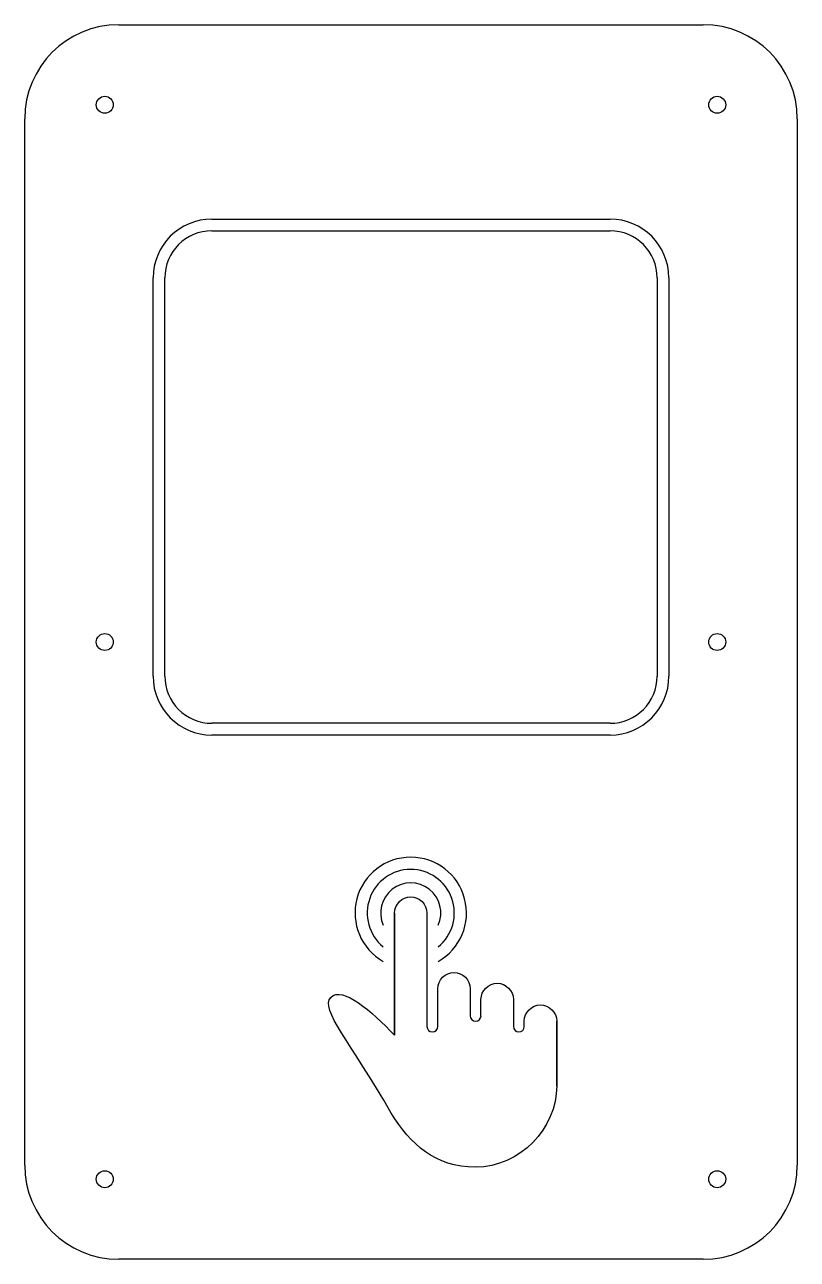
# Model space of a CAD drawing. Header units: inches. Extents: x 8 to 172, y 7 to 269.
import ezdxf

# ---------------------------------------------------------------- set-up
doc = ezdxf.new("R2010")
doc.units = ezdxf.units.IN
doc.header["$MEASUREMENT"] = 0

msp = doc.modelspace()

# ---------------------------------------------------------------- linework, layer by layer
for p, q in [((28.37, 268.93), (152.37, 268.93)), ((8.37, 26.93), (8.37, 248.93)), ((172.37, 248.93), (172.37, 26.93)), ((48.12, 227.68), (132.62, 227.68)), ((48.12, 225.18), (132.62, 225.18)), ((35.62, 130.68), (35.62, 215.18)), ((38.12, 130.68), (38.12, 215.18)), ((142.62, 215.18), (142.62, 130.68)), ((145.12, 215.18), (145.12, 130.68)), ((132.62, 120.68), (48.12, 120.68)), ((132.62, 118.18), (48.12, 118.18)), ((152.37, 6.93), (28.37, 6.93))]:
    msp.add_line(p, q)
at = {"linetype": 'ByBlock'}
for p, q in [((93.76, 80.42), (93.76, 56.33)), ((96.05, 56.33), (96.05, 64.36)), ((102.94, 64.36), (102.94, 58.62)), ((105.23, 58.62), (105.23, 62.07)), ((112.12, 62.07), (112.12, 56.33)), ((114.41, 56.33), (114.41, 57.48))]:
    msp.add_line(p, q, dxfattribs=at)
at = {"color": 7}
for points in [[(86.87, 54.49), (86.87, 80.42)], [(121.3, 57.48), (121.3, 52.43), (121.3, 52.43)], [(121.3, 52.43), (121.3, 43.7)]]:
    msp.add_lwpolyline(points, close=True, dxfattribs=at)
for centre in [(25.37, 251.93), (155.37, 251.93), (25.37, 137.93), (155.37, 137.93), (25.37, 23.93), (155.37, 23.93)]:
    msp.add_circle(centre, 1.8)
for centre, radius, start, end in [((28.37, 248.93), 20, 90, 180), ((152.37, 248.93), 20, 0, 90), ((48.12, 215.18), 12.5, 90, 180), ((132.62, 215.18), 12.5, 0, 90), ((48.12, 215.18), 10, 90, 180), ((132.62, 215.18), 10, 0, 90), ((48.12, 130.68), 12.5, 180, 270), ((48.12, 130.68), 10, 180, 270), ((132.62, 130.68), 10, 270, 0), ((132.62, 130.68), 12.5, 270, 0), ((28.37, 26.93), 20, 180, 270), ((152.37, 26.93), 20, 270, 0)]:
    msp.add_arc(centre, radius, start, end)
at = {"linetype": 'ByBlock'}
for centre, radius, start, end in [((90.32, 80.42), 11.83, 299.6077, 240.3923), ((90.32, 80.42), 9.25, 309.1625, 230.8375), ((90.32, 80.42), 6.39, 336.12, 203.88), ((104.09, 58.62), 1.15, 180, 0), ((94.91, 56.33), 1.15, 180, 0), ((113.27, 56.33), 1.15, 180, 0)]:
    msp.add_arc(centre, radius, start, end, dxfattribs=at)
at = {"color": 7}
for points in [[(86.87, 80.42), (86.87, 82.26), (88.48, 83.87), (90.32, 83.87)], [(90.32, 83.87), (92.15, 83.87), (93.76, 82.26), (93.76, 80.42)], [(96.05, 64.36), (96.05, 66.2), (97.66, 67.8), (99.5, 67.8)], [(99.5, 67.8), (101.33, 67.8), (102.94, 66.2), (102.94, 64.36)], [(105.23, 62.07), (105.23, 63.9), (106.84, 65.51), (108.68, 65.51)], [(108.68, 65.51), (110.51, 65.51), (112.12, 63.9), (112.12, 62.07)], [(73.33, 62.52), (75.86, 65.05), (82.05, 59.54), (86.87, 54.49)], [(86.19, 37.97), (77.46, 53.11), (71.04, 60), (73.33, 62.52)], [(114.41, 57.48), (114.41, 59.31), (116.02, 60.92), (117.86, 60.92)], [(117.86, 60.92), (119.69, 60.92), (121.3, 59.31), (121.3, 57.48)], [(121.3, 43.7), (121.3, 34.75), (113.5, 26.49), (104.09, 26.49)], [(104.09, 26.49), (95.37, 26.49), (90.32, 31.31), (86.19, 37.97)]]:
    msp.add_open_spline(points, degree=3, dxfattribs=at)

doc.saveas('drawing.dxf')
